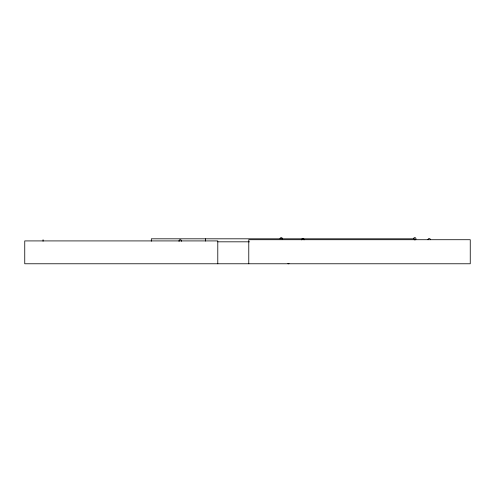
<?xml version="1.0" encoding="UTF-8"?>
<svg xmlns="http://www.w3.org/2000/svg" width="495" height="495" viewBox="0 0 495 495"><rect width="100%" height="100%" fill="white"/><g stroke="black" fill="none" stroke-linecap="round" stroke-linejoin="round"><path stroke-width="0.74" d="M217.812 241.82L249.48 241.82M304.085 239.852L304.079 239.537A1.2 1.2 0 0 0 301.696 239.58L301.703 239.896M414.767 240.019L414.767 238.813L151.322 238.813L151.322 241.22M248.775 263.773L248.775 239.716L470.25 239.716L470.25 263.773L24.75 263.773L24.75 240.917L217.788 240.917L217.788 263.773M205.456 238.813L205.456 241.084M43.059 239.716L43.059 241.232M289.055 263.612A1.2 1.2 0 0 1 287.855 263.612M280.034 238.813A1.2 1.2 0 0 1 281.24 237.612A1.2 1.2 0 0 1 282.441 238.813M413.56 238.813A1.2 1.2 0 0 1 415.367 237.773A1.2 1.2 0 0 1 415.367 239.858M281.841 238.677A1.2 1.2 0 0 1 282.088 238.868M181.325 241.325A1.2 1.2 0 0 0 181.393 241.016L181.374 240.7A1.2 1.2 0 0 0 178.992 240.824L179.011 241.139A1.2 1.2 0 0 0 179.103 241.436M427.996 239.716A1.2 1.2 0 0 1 429.202 238.516A1.2 1.2 0 0 1 430.403 239.716"/></g></svg>
